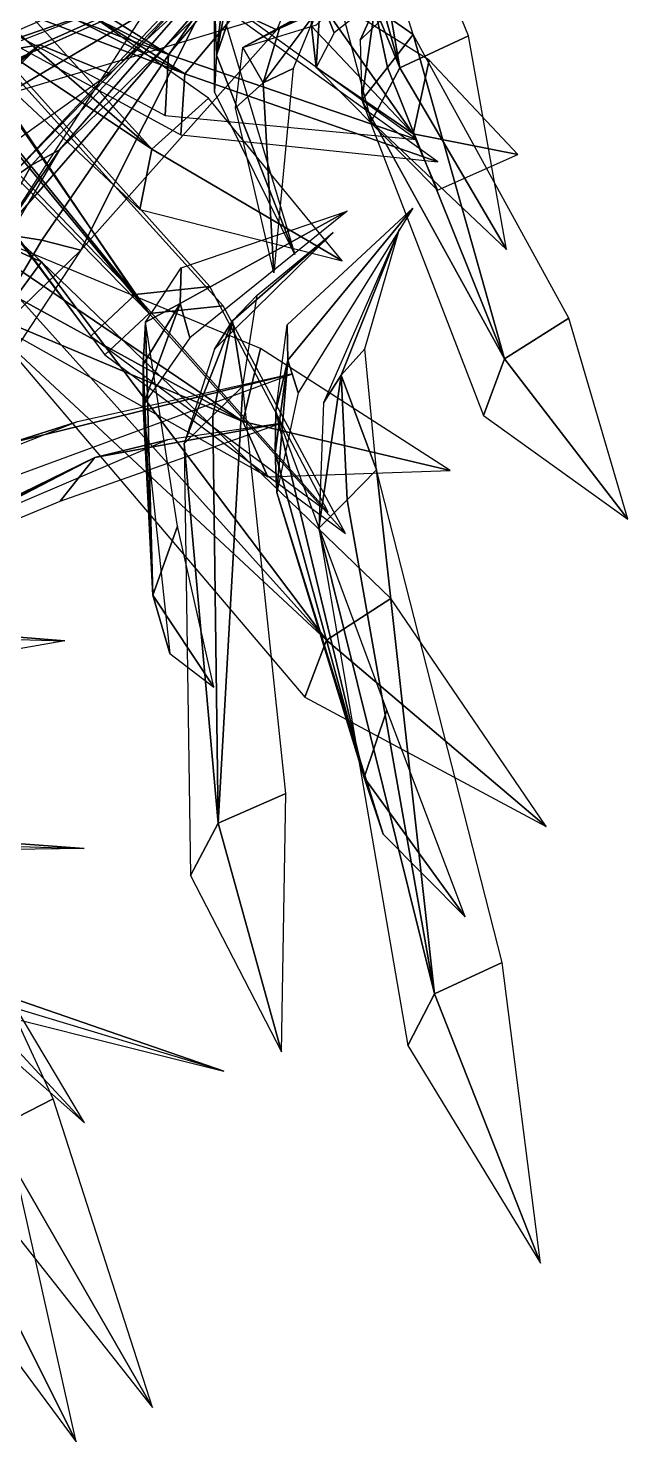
# Model space of a CAD drawing. Extents: x -26.4 to 26.4, y -33.5 to 33.5.
# Drawn here: x 16.14 to 22.05, y -24.45 to -10.52 of the extents above; entities that cross this region are included whole.
import ezdxf

# ---------------------------------------------------------------- set-up
doc = ezdxf.new("R2010")
doc.units = 0

msp = doc.modelspace()

# ---------------------------------------------------------------- linework, layer by layer
at = {"layer": 'weed040', "color": 3}
for points in [[(18.91967, -7.78674, -5.36114), (19.80261, -10.91052, 3.23822), (19.21411, -7.49597, -5.37286)], [(19.21411, -7.49597, -5.37286), (19.80261, -10.91052, 3.23822), (20.47863, -10.59484, 3.33526)], [(18.6322, -8.07531, -5.4168), (19.80261, -10.91052, 3.23822), (18.91967, -7.78674, -5.36114)], [(18.6322, -8.07531, -5.4168), (19.51989, -11.43823, 3.16278), (19.80261, -10.91052, 3.23822)], [(16.44885, -11.71801, -3.29644), (19.22363, -8.53198, 4.96527), (19.89929, -8.34851, 4.69024)], [(13.94396, -9.00109, -10.07684), (17.52294, -10.78088, -1.8001), (14.07653, -8.61108, -10.14202)], [(14.07653, -8.61108, -10.14202), (17.52294, -10.78088, -1.8001), (18.00598, -10.2019, -1.83087)], [(15.88159, -12.06884, -2.81854), (18.93945, -8.91833, 5.33258), (19.22363, -8.53198, 4.96527)], [(15.88159, -12.06884, -2.81854), (19.22363, -8.53198, 4.96527), (16.17163, -11.87109, -3.03424)], [(16.17163, -11.87109, -3.03424), (19.22363, -8.53198, 4.96527), (16.44885, -11.71801, -3.29644)], [(13.07275, -12.52624, -5.39117), (17.2351, -8.96813, 2.10333), (17.83349, -8.76782, 1.69244)], [(14.00439, -9.13366, -10.30316), (17.68188, -10.96911, -2.08245), (14.13732, -8.74548, -10.36761)], [(14.13732, -8.74548, -10.36761), (17.68188, -10.96911, -2.08245), (18.16784, -10.39379, -2.11688)], [(12.62524, -12.88806, -4.80157), (17.2351, -8.96813, 2.10333), (12.85815, -12.68811, -5.0744)], [(12.62524, -12.88806, -4.80157), (17.04687, -9.35888, 2.52447), (17.2351, -8.96813, 2.10333)], [(12.85815, -12.68811, -5.0744), (17.2351, -8.96813, 2.10333), (13.07275, -12.52624, -5.39117)], [(13.80297, -9.38452, -10.07647), (17.52294, -10.78088, -1.8001), (13.94396, -9.00109, -10.07684)], [(13.85681, -9.51525, -10.30242), (17.68188, -10.96911, -2.08245), (14.00439, -9.13366, -10.30316)], [(14.61083, -10.59301, -5.96392), (17.00329, -9.62292, 2.92657), (17.36181, -9.20178, 2.68487)], [(14.61083, -10.59301, -5.96392), (17.36181, -9.20178, 2.68487), (14.93896, -10.38977, -6.10162)], [(14.91333, -9.58923, -6.03387), (17.35778, -11.71252, 2.56805), (15.10375, -9.22558, -6.0899)], [(15.10375, -9.22558, -6.0899), (17.35778, -11.71252, 2.56805), (17.91625, -11.21118, 2.58453)], [(13.80297, -9.38452, -10.07647), (17.48889, -11.38146, -1.82391), (17.52294, -10.78088, -1.8001)], [(13.85681, -9.51525, -10.30242), (17.64343, -11.57226, -2.10662), (17.68188, -10.96911, -2.08245)], [(14.39477, -9.69433, -10.28009), (17.19519, -13.14477, -2.2337), (14.74047, -9.50939, -10.41632)], [(14.71704, -9.94921, -6.04888), (17.35778, -11.71252, 2.56805), (14.91333, -9.58923, -6.03387)], [(14.74047, -9.50939, -10.41632), (17.19519, -13.14477, -2.2337), (17.92797, -13.06494, -2.39776)], [(18.98669, -9.53686, 10.7807), (18.58789, -10.53588, 6.1159), (17.906, -10.21984, 6.10528)], [(17.99609, -10.78454, -6.72747), (18.0935, -9.88366, -3.99078), (18.22497, -9.53833, -4.18414)], [(17.99609, -10.78454, -6.72747), (18.22497, -9.53833, -4.18414), (18.09387, -10.4989, -6.90325)], [(14.03076, -9.87048, -10.20758), (17.19519, -13.14477, -2.2337), (14.39477, -9.69433, -10.28009)], [(14.44458, -9.828, -10.51263), (17.33215, -13.33007, -2.51934), (14.79394, -9.64489, -10.65289)], [(14.79394, -9.64489, -10.65289), (17.33215, -13.33007, -2.51934), (18.06127, -13.25537, -2.69476)], [(20.19812, -9.74633, -11.52667), (19.15368, -10.56481, -7.76605), (19.01818, -10.22863, -7.68914)], [(14.03076, -9.87048, -10.20758), (16.7572, -13.55566, -2.16375), (17.19519, -13.14477, -2.2337)], [(14.08459, -10.00488, -10.43719), (17.33215, -13.33007, -2.51934), (14.44458, -9.828, -10.51263)], [(18.19201, -9.81738, 7.86822), (16.25549, -10.68347, 3.51251), (15.74609, -10.76513, 3.83074)], [(18.19201, -9.81738, 7.86822), (16.94396, -10.96801, 3.39642), (16.25549, -10.68347, 3.51251)], [(17.97521, -10.25573, -3.86297), (18.0935, -9.88366, -3.99078), (17.99609, -10.78454, -6.72747)], [(14.08459, -10.00488, -10.43719), (16.89416, -13.7395, -2.44281), (17.33215, -13.33007, -2.51934)], [(14.71704, -9.94921, -6.04888), (17.23876, -12.30651, 2.54315), (17.35778, -11.71252, 2.56805)], [(15.18652, -10.90869, -4.09918), (17.43432, -9.93676, 4.82647), (17.98876, -9.94848, 4.58917)], [(15.18652, -10.90869, -4.09918), (17.98876, -9.94848, 4.58917), (15.56335, -11.03027, -4.20794)], [(15.56335, -11.03027, -4.20794), (17.98876, -9.94848, 4.58917), (15.91601, -11.17639, -4.37603)], [(15.91601, -11.17639, -4.37603), (17.98876, -9.94848, 4.58917), (18.60656, -10.37658, 4.52178)], [(20.08312, -9.98583, -11.59991), (19.41003, -10.63989, -7.75067), (19.55505, -10.32055, -7.64007)], [(18.25354, -10.70983, -3.72161), (19.40087, -10.07958, 5.3637), (18.61425, -10.52416, -3.78387)], [(18.25354, -10.70983, -3.72161), (18.97863, -10.48864, 5.50506), (19.40087, -10.07958, 5.3637)], [(18.61425, -10.52416, -3.78387), (19.40087, -10.07958, 5.3637), (18.9768, -10.36193, -3.90472)], [(18.89697, -10.08911, -4.85174), (19.93151, -11.56127, 4.25701), (20.08972, -10.83544, 4.37274)], [(18.92993, -10.50073, -4.81695), (19.93151, -11.56127, 4.25701), (18.89697, -10.08911, -4.85174)], [(19.55505, -10.32055, -7.64007), (19.93225, -10.58166, -4.83233), (19.76269, -10.0393, -7.66204)], [(15.88012, -12.54675, -2.53875), (17.906, -10.21984, 6.10528), (16.27563, -12.60974, -2.61822)], [(15.88012, -12.54675, -2.53875), (17.34277, -10.2799, 6.31512), (17.906, -10.21984, 6.10528)], [(16.27563, -12.60974, -2.61822), (17.906, -10.21984, 6.10528), (16.65905, -12.70678, -2.75042)], [(16.65905, -12.70678, -2.75042), (17.906, -10.21984, 6.10528), (18.58789, -10.53588, 6.1159)], [(19.9663, -11.61584, 2.29632), (18.00598, -10.2019, -1.83087), (17.52294, -10.78088, -1.8001)], [(17.97595, -11.14746, -6.66082), (17.97521, -10.25573, -3.86297), (17.99609, -10.78454, -6.72747)], [(18.97827, -10.90759, -4.85394), (18.92993, -10.50073, -4.81695), (19.01818, -10.22863, -7.68914)], [(19.15368, -10.56481, -7.76605), (18.97827, -10.90759, -4.85394), (19.01818, -10.22863, -7.68914)], [(20.17578, -11.8374, 1.98028), (18.16784, -10.39379, -2.11688), (17.68188, -10.96911, -2.08245)], [(18.45385, -11.05993, -6.61322), (18.9768, -10.36193, -3.90472), (18.75085, -10.91711, -6.72857)], [(18.45385, -11.05993, -6.61322), (18.61425, -10.52416, -3.78387), (18.9768, -10.36193, -3.90472)], [(19.41003, -10.63989, -7.75067), (19.42614, -11.23095, -4.87115), (19.55505, -10.32055, -7.64007)], [(19.42614, -11.23095, -4.87115), (19.67846, -10.90905, -4.81805), (19.55505, -10.32055, -7.64007)], [(19.55505, -10.32055, -7.64007), (19.67846, -10.90905, -4.81805), (19.93225, -10.58166, -4.83233)], [(17.99609, -10.78454, -6.72747), (18.09387, -10.4989, -6.90325), (18.76733, -12.75109, -11.39813)], [(18.25354, -10.70983, -3.72161), (18.61425, -10.52416, -3.78387), (18.45385, -11.05993, -6.61322)], [(18.97827, -10.90759, -4.85394), (19.93151, -11.56127, 4.25701), (18.92993, -10.50073, -4.81695)], [(19.67846, -10.90905, -4.81805), (20.83239, -13.77648, 3.83587), (19.93225, -10.58166, -4.83233)], [(19.93225, -10.58166, -4.83233), (20.83239, -13.77648, 3.83587), (21.46704, -13.37695, 3.93878)], [(12.70104, -13.36083, -4.52105), (16.25549, -10.68347, 3.51251), (13.07897, -13.40148, -4.67449)], [(12.70104, -13.36083, -4.52105), (15.74609, -10.76513, 3.83074), (16.25549, -10.68347, 3.51251)], [(13.07897, -13.40148, -4.67449), (16.25549, -10.68347, 3.51251), (13.43457, -13.48608, -4.87481)], [(13.43457, -13.48608, -4.87481), (16.25549, -10.68347, 3.51251), (16.94396, -10.96801, 3.39642)], [(18.18286, -11.30639, -6.60003), (18.25354, -10.70983, -3.72161), (18.45385, -11.05993, -6.61322)], [(20.8529, -12.70092, 7.61407), (20.47863, -10.59484, 3.33526), (19.80261, -10.91052, 3.23822)], [(19.9663, -11.61584, 2.29632), (17.52294, -10.78088, -1.8001), (17.48889, -11.38146, -1.82391)], [(18.76733, -12.75109, -11.39813), (17.97595, -11.14746, -6.66082), (17.99609, -10.78454, -6.72747)], [(20.9635, -11.76416, 8.98223), (20.08972, -10.83544, 4.37274), (19.93151, -11.56127, 4.25701)], [(20.17578, -11.8374, 1.98028), (17.68188, -10.96911, -2.08245), (17.64343, -11.57226, -2.10662)], [(18.45385, -11.05993, -6.61322), (18.75085, -10.91711, -6.72857), (18.55969, -12.93017, -11.38421)], [(18.97827, -10.90759, -4.85394), (20.17248, -12.11645, 4.24786), (19.93151, -11.56127, 4.25701)], [(19.42614, -11.23095, -4.87115), (20.83239, -13.77648, 3.83587), (19.67846, -10.90905, -4.81805)], [(20.8529, -12.70092, 7.61407), (19.80261, -10.91052, 3.23822), (19.51989, -11.43823, 3.16278)], [(18.55969, -12.93017, -11.38421), (18.18286, -11.30639, -6.60003), (18.45385, -11.05993, -6.61322)], [(19.23242, -12.81298, 6.89483), (17.91625, -11.21118, 2.58453), (17.35778, -11.71252, 2.56805)], [(19.42614, -11.23095, -4.87115), (20.62365, -14.33569, 3.76629), (20.83239, -13.77648, 3.83587)], [(20.9635, -11.76416, 8.98223), (19.93151, -11.56127, 4.25701), (20.17248, -12.11645, 4.24786)], [(15.38317, -13.27258, -5.42523), (16.44885, -11.71801, -3.29644), (15.60876, -13.14404, -5.66107)], [(15.38317, -13.27258, -5.42523), (16.17163, -11.87109, -3.03424), (16.44885, -11.71801, -3.29644)], [(19.23242, -12.81298, 6.89483), (17.35778, -11.71252, 2.56805), (17.23876, -12.30651, 2.54315)], [(15.88159, -12.06884, -2.81854), (16.17163, -11.87109, -3.03424), (15.38317, -13.27258, -5.42523)], [(15.28869, -12.38598, -10.84698), (16.2705, -12.82141, -8.20953), (15.48168, -12.09375, -10.89093)], [(15.29235, -12.77087, -7.97772), (18.25427, -14.39648, 0.57), (15.24584, -12.35595, -7.96966)], [(15.24584, -12.35595, -7.96966), (18.25427, -14.39648, 0.57), (18.42785, -13.67687, 0.69964)], [(15.28869, -12.38598, -10.84698), (16.02697, -13.15429, -8.16522), (16.2705, -12.82141, -8.20953)], [(17.63647, -13.23376, -7.28704), (17.64746, -12.88183, -7.28228), (19.28076, -12.32336, -12.05364)], [(19.28076, -12.32336, -12.05364), (17.73205, -13.57214, -7.39617), (17.63647, -13.23376, -7.28704)], [(18.69921, -13.7915, -8.78594), (18.69116, -13.44287, -8.74493), (19.93005, -12.29443, -12.4074)], [(19.93005, -12.29443, -12.4074), (18.79956, -14.11157, -8.94232), (18.69921, -13.7915, -8.78594)], [(19.14306, -12.53356, -12.1679), (17.97668, -13.6842, -7.3742), (18.15356, -13.40295, -7.21453)], [(18.15356, -13.40295, -7.21453), (18.39562, -13.14953, -7.18487), (19.14306, -12.53356, -12.1679)], [(19.79711, -12.49731, -12.53228), (19.04785, -14.21154, -8.95037), (19.22399, -13.94055, -8.77239)], [(19.22399, -13.94055, -8.77239), (19.45617, -13.68017, -8.73284), (19.79711, -12.49731, -12.53228)], [(15.88012, -12.54675, -2.53875), (16.27563, -12.60974, -2.61822), (15.62817, -13.7069, -5.2033)], [(15.62817, -13.7069, -5.2033), (16.27563, -12.60974, -2.61822), (16.65905, -12.70678, -2.75042)], [(15.34216, -13.17077, -8.0473), (18.25427, -14.39648, 0.57), (15.29235, -12.77087, -7.97772)], [(15.62817, -13.7069, -5.2033), (16.65905, -12.70678, -2.75042), (15.94604, -13.7893, -5.32598)], [(16.02697, -13.15429, -8.16522), (19.07897, -16.5487, -0.19024), (16.2705, -12.82141, -8.20953)], [(16.2705, -12.82141, -8.20953), (19.07897, -16.5487, -0.19024), (19.71252, -16.14001, -0.19866)], [(17.63647, -13.23376, -7.28704), (17.29406, -13.41833, -4.46722), (17.64746, -12.88183, -7.28228)], [(19.09362, -15.28784, 1.67559), (17.92797, -13.06494, -2.39776), (17.19519, -13.14477, -2.2337)], [(15.34216, -13.17077, -8.0473), (18.50036, -14.94104, 0.47369), (18.25427, -14.39648, 0.57)], [(15.77795, -13.47839, -8.18682), (19.07897, -16.5487, -0.19024), (16.02697, -13.15429, -8.16522)], [(19.09362, -15.28784, 1.67559), (17.19519, -13.14477, -2.2337), (16.7572, -13.55566, -2.16375)], [(18.15356, -13.40295, -7.21453), (18.25537, -14.04785, -4.44598), (18.39562, -13.14953, -7.18487)], [(19.26647, -15.49987, 1.35552), (17.33215, -13.33007, -2.51934), (16.89416, -13.7395, -2.44281)], [(17.63647, -13.23376, -7.28704), (17.27319, -13.83288, -4.48956), (17.29406, -13.41833, -4.46722)], [(17.27355, -14.23425, -4.57049), (17.27319, -13.83288, -4.48956), (17.63647, -13.23376, -7.28704)], [(17.73205, -13.57214, -7.39617), (17.27355, -14.23425, -4.57049), (17.63647, -13.23376, -7.28704)], [(19.26647, -15.49987, 1.35552), (18.06127, -13.25537, -2.69476), (17.33215, -13.33007, -2.51934)], [(15.77795, -13.47839, -8.18682), (18.86657, -17.11267, -0.25213), (19.07897, -16.5487, -0.19024)], [(17.27319, -13.83288, -4.48956), (17.36694, -16.10632, 4.41595), (17.29406, -13.41833, -4.46722)], [(17.29406, -13.41833, -4.46722), (17.36694, -16.10632, 4.41595), (17.61157, -15.42553, 4.63751)], [(17.97668, -13.6842, -7.3742), (17.67749, -14.61181, -4.60455), (18.15356, -13.40295, -7.21453)], [(17.67749, -14.61181, -4.60455), (17.9591, -14.33532, -4.49139), (18.15356, -13.40295, -7.21453)], [(18.15356, -13.40295, -7.21453), (17.9591, -14.33532, -4.49139), (18.25537, -14.04785, -4.44598)], [(18.69921, -13.7915, -8.78594), (18.57983, -14.29504, -5.98919), (18.69116, -13.44287, -8.74493)], [(22.04602, -15.35925, 8.25201), (21.46704, -13.37695, 3.93878), (20.83239, -13.77648, 3.83587)], [(20.29772, -14.87878, 4.9378), (18.42785, -13.67687, 0.69964), (18.25427, -14.39648, 0.57)], [(19.22399, -13.94055, -8.77239), (19.5697, -14.87109, -6.10528), (19.45617, -13.68017, -8.73284)], [(22.04602, -15.35925, 8.25201), (20.83239, -13.77648, 3.83587), (20.62365, -14.33569, 3.76629)], [(18.74353, -13.9259, 6.39239), (15.97167, -14.60449, 2.47869), (15.72155, -15.03735, 2.81304)], [(18.74353, -13.9259, 6.39239), (16.61218, -14.40234, 2.13482), (15.97167, -14.60449, 2.47869)], [(17.27355, -14.23425, -4.57049), (17.36694, -16.10632, 4.41595), (17.27319, -13.83288, -4.48956)], [(18.58972, -15.09375, -6.18328), (18.57434, -14.70483, -6.05621), (18.69921, -13.7915, -8.78594)], [(18.69921, -13.7915, -8.78594), (18.57434, -14.70483, -6.05621), (18.57983, -14.29504, -5.98919)], [(18.79956, -14.11157, -8.94232), (18.58972, -15.09375, -6.18328), (18.69921, -13.7915, -8.78594)], [(17.9591, -14.33532, -4.49139), (18.01184, -18.35266, 3.77618), (18.25537, -14.04785, -4.44598)], [(18.25537, -14.04785, -4.44598), (18.01184, -18.35266, 3.77618), (18.67907, -18.05932, 3.96661)], [(19.00317, -15.44567, -6.28436), (19.28222, -15.16625, -6.16351), (19.22399, -13.94055, -8.77239)], [(19.04785, -14.21154, -8.95037), (19.00317, -15.44567, -6.28436), (19.22399, -13.94055, -8.77239)], [(19.22399, -13.94055, -8.77239), (19.28222, -15.16625, -6.16351), (19.5697, -14.87109, -6.10528)], [(17.27355, -14.23425, -4.57049), (17.5343, -16.68017, 4.35479), (17.36694, -16.10632, 4.41595)], [(17.67749, -14.61181, -4.60455), (18.01184, -18.35266, 3.77618), (17.9591, -14.33532, -4.49139)], [(18.57434, -14.70483, -6.05621), (19.45031, -17.90295, 2.51605), (18.57983, -14.29504, -5.98919)], [(18.57983, -14.29504, -5.98919), (19.45031, -17.90295, 2.51605), (19.67443, -17.24084, 2.79254)], [(11.88732, -16.27697, -5.69), (15.97167, -14.60449, 2.47869), (16.61218, -14.40234, 2.13482)], [(18.62231, -14.41552, 9.60186), (16.79675, -14.75097, 5.12493), (16.45471, -15.18127, 5.37103)], [(18.62231, -14.41552, 9.60186), (17.51196, -14.57629, 4.95062), (16.79675, -14.75097, 5.12493)], [(20.29772, -14.87878, 4.9378), (18.25427, -14.39648, 0.57), (18.50036, -14.94104, 0.47369)], [(14.62915, -15.80822, -3.8366), (16.79675, -14.75097, 5.12493), (17.51196, -14.57629, 4.95062)], [(17.67749, -14.61181, -4.60455), (17.73754, -18.86938, 3.61798), (18.01184, -18.35266, 3.77618)], [(13.9945, -16.20227, -3.4942), (16.79675, -14.75097, 5.12493), (14.31567, -15.99353, -3.63629)], [(13.9945, -16.20227, -3.4942), (16.45471, -15.18127, 5.37103), (16.79675, -14.75097, 5.12493)], [(14.31567, -15.99353, -3.63629), (16.79675, -14.75097, 5.12493), (14.62915, -15.80822, -3.8366)], [(18.58972, -15.09375, -6.18328), (19.45031, -17.90295, 2.51605), (18.57434, -14.70483, -6.05621)], [(19.28222, -15.16625, -6.16351), (20.14355, -20.03503, 1.58807), (19.5697, -14.87109, -6.10528)], [(19.5697, -14.87109, -6.10528), (20.14355, -20.03503, 1.58807), (20.80786, -19.72631, 1.76348)], [(18.58972, -15.09375, -6.18328), (19.63708, -18.46069, 2.37908), (19.45031, -17.90295, 2.51605)], [(19.00317, -15.44567, -6.28436), (20.14355, -20.03503, 1.58807), (19.28222, -15.16625, -6.16351)], [(17.96826, -17.01196, 9.13897), (17.61157, -15.42553, 4.63751), (17.36694, -16.10632, 4.41595)], [(19.00317, -15.44567, -6.28436), (19.88134, -20.54516, 1.39398), (20.14355, -20.03503, 1.58807)], [(14.01464, -15.93347, -10.3764), (15.79003, -21.37316, -4.24053), (16.38769, -21.07031, -4.12445)], [(17.96826, -17.01196, 9.13897), (17.36694, -16.10632, 4.41595), (17.5343, -16.68017, 4.35479)], [(21.24145, -18.38598, 3.73846), (19.71252, -16.14001, -0.19866), (19.07897, -16.5487, -0.19024)], [(16.49938, -16.55749, 8.02496), (14.73242, -16.41613, 3.51617), (14.20178, -16.48937, 3.79412)], [(16.49938, -16.55749, 8.02496), (15.39086, -16.75085, 3.37188), (14.73242, -16.41613, 3.51617)], [(21.24145, -18.38598, 3.73846), (19.07897, -16.5487, -0.19024), (18.86657, -17.11267, -0.25213)], [(20.44384, -19.27514, 7.05267), (19.67443, -17.24084, 2.79254), (19.45031, -17.90295, 2.51605)], [(20.44384, -19.27514, 7.05267), (19.45031, -17.90295, 2.51605), (19.63708, -18.46069, 2.37908)], [(18.63476, -20.60595, 8.01544), (18.67907, -18.05932, 3.96661), (18.01184, -18.35266, 3.77618)], [(16.69018, -18.60241, 6.5711), (13.44152, -18.36181, 2.98297), (13.05078, -18.48962, 3.42169)], [(16.69018, -18.60241, 6.5711), (14.02526, -18.64013, 2.59625), (13.44152, -18.36181, 2.98297)], [(18.63476, -20.60595, 8.01544), (18.01184, -18.35266, 3.77618), (17.73754, -18.86938, 3.61798)], [(16.69384, -21.30432, 0.65936), (15.35351, -19.06274, -2.78631), (15.15209, -19.63916, -3.08587)], [(16.69384, -21.30432, 0.65936), (15.15209, -19.63916, -3.08587), (15.3352, -20.10498, -3.29718)], [(21.18725, -22.68969, 5.50177), (20.80786, -19.72631, 1.76348), (20.14355, -20.03503, 1.58807)], [(18.06823, -20.79675, 7.51556), (15.46374, -19.89733, 3.53192), (14.99426, -20.02807, 3.89263)], [(18.06823, -20.79675, 7.51556), (16.07275, -20.19433, 3.20709), (15.46374, -19.89733, 3.53192)], [(21.18725, -22.68969, 5.50177), (20.14355, -20.03503, 1.58807), (19.88134, -20.54516, 1.39398)], [(17.36401, -24.10986, -1.20941), (16.38769, -21.07031, -4.12445), (15.79003, -21.37316, -4.24053)], [(17.36401, -24.10986, -1.20941), (15.79003, -21.37316, -4.24053), (15.56005, -21.82543, -4.44158)], [(16.61291, -24.4475, 4.4057), (15.94238, -21.45043, 0.73626), (15.27185, -21.76904, 0.60003)], [(16.61291, -24.4475, 4.4057), (15.27185, -21.76904, 0.60003), (15.00524, -22.27917, 0.42059)]]:
    msp.add_3dface(points, dxfattribs=at)

doc.saveas('drawing.dxf')
